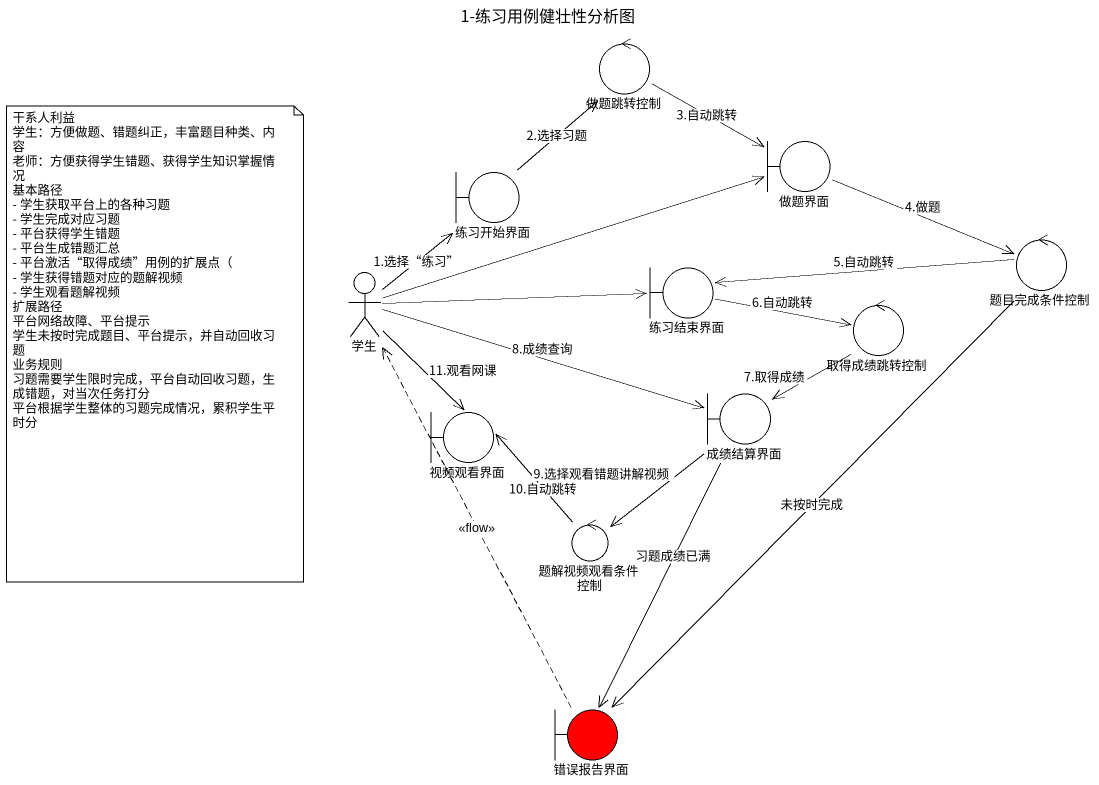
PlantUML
@startuml
title 1-练习用例健壮性分析图
control 做题跳转控制
boundary 做题界面
boundary 练习开始界面
control 题目完成条件控制
actor 学生
boundary 练习结束界面
control 取得成绩跳转控制
boundary 成绩结算界面
boundary 视频观看界面
control 题解视频观看条件控制
boundary 错误报告界面 #FF0000
做题跳转控制 -right-> 做题界面 : 3.自动跳转
做题界面 -right-> 题目完成条件控制 : 4.做题
练习开始界面 -up-> 做题跳转控制 : 2.选择习题
题目完成条件控制 -left-> 练习结束界面 : 5.自动跳转
题目完成条件控制 --> 错误报告界面 : 未按时完成
学生 -right-> 做题界面
学生 -up-> 练习开始界面 : 1.选择“练习”
学生 -right-> 练习结束界面
学生 -right-> 成绩结算界面 : 8.成绩查询
学生 --> 视频观看界面 : 11.观看网课
练习结束界面 -right-> 取得成绩跳转控制 : 6.自动跳转
取得成绩跳转控制 --> 成绩结算界面 : 7.取得成绩
成绩结算界面 --> 题解视频观看条件控制 : 9.选择观看错题讲解视频
成绩结算界面 --> 错误报告界面 : 习题成绩已满
题解视频观看条件控制 -up-> 视频观看界面 : 10.自动跳转
错误报告界面 .up.> 学生 : <<flow>>
note as N1
  干系人利益
  学生：方便做题、错题纠正，丰富题目种类、内容
  老师：方便获得学生错题、获得学生知识掌握情况
  基本路径
  - 学生获取平台上的各种习题
  - 学生完成对应习题
  - 平台获得学生错题
  - 平台生成错题汇总
  - 平台激活“取得成绩”用例的扩展点（
  - 学生获得错题对应的题解视频
  - 学生观看题解视频
  扩展路径
  平台网络故障、平台提示
  学生未按时完成题目、平台提示，并自动回收习题
  业务规则
  习题需要学生限时完成，平台自动回收习题，生成错题，对当次任务打分
  平台根据学生整体的习题完成情况，累积学生平时分
end note
@enduml
